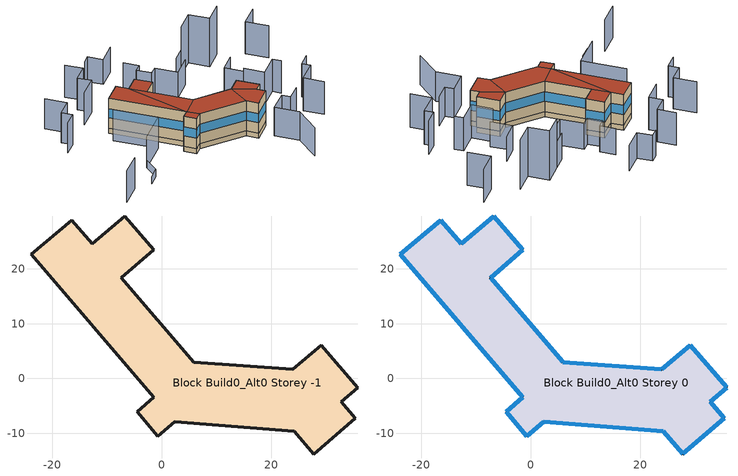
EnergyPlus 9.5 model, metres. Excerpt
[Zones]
Block Build0_Alt0 Storey -1
 floor ground (Project Basement Floor): 29.2,6.09 35.84,-1.67 32.81,-4.27 35.41,-7.31 27.81,-13.81 24.23,-9.63 2.38,-7.93 -0.66,-10.53 -4.48,-6.07 -1.44,-3.47 -23.8,22.69 -16.38,28.88 -12.66,24.54 -6.71,29.65 -1.41,23.47 -7.31,18.38 5.9,2.99 23.92,1.62 z-2.5
 wall ground (Project Basement Wall): -1.41,23.47 -6.71,29.65 -12.66,24.54 -16.38,28.88 -23.8,22.69 -1.44,-3.47 -4.48,-6.07 -0.66,-10.53 2.38,-7.93 24.23,-9.63 27.81,-13.81 35.41,-7.31 32.81,-4.27 35.84,-1.67 29.2,6.09 23.92,1.62 5.9,2.99 -7.31,18.38 -1.41,23.47 z-2.5:0
Block Build0_Alt0 Storey 0
 floor to Block Build0_Alt0 Storey -1 (Project Heated1rstFloor): 29.2,6.09 35.84,-1.67 32.81,-4.27 35.41,-7.31 27.81,-13.81 24.23,-9.63 2.38,-7.93 -0.66,-10.53 -4.48,-6.07 -1.44,-3.47 -23.8,22.69 -16.38,28.88 -12.66,24.54 -6.71,29.65 -1.41,23.47 -7.31,18.38 5.9,2.99 23.92,1.62 z0
 wall outside (Project Wall): -1.41,23.47 -6.71,29.65 -12.66,24.54 -16.38,28.88 -23.8,22.69 -1.44,-3.47 -4.48,-6.07 -0.66,-10.53 2.38,-7.93 24.23,-9.63 27.81,-13.81 35.41,-7.31 32.81,-4.27 35.84,-1.67 29.2,6.09 23.92,1.62 5.9,2.99 -7.31,18.38 -1.41,23.47 z0:15
 window (Project External Window): -6.71,29.65 -12.65,24.55 / -12.66,24.55 -16.38,28.88 / -16.38,28.88 -23.8,22.7 / -23.79,22.68 -1.45,-3.46 / -1.44,-3.47 -4.48,-6.07 / -4.48,-6.07 -0.66,-10.53 / -0.66,-10.53 2.38,-7.93 / 2.39,-7.93 24.22,-9.63 / 24.23,-9.63 27.81,-13.81 / 27.81,-13.8 35.4,-7.31 / 35.4,-7.3 32.81,-4.27 / 32.81,-4.27 35.84,-1.67 / 35.84,-1.66 29.21,6.09 / 29.2,6.09 23.93,1.63 / 23.91,1.63 5.91,2.99 / 5.89,3 -7.3,18.38 / -7.31,18.39 -1.42,23.47 / -1.42,23.47 -6.7,29.65 z5.25:9.75
 roof outside (Project Flat Roof): 5.9,2.99 -7.31,18.38 -12.66,24.54 -1.44,-3.47 z15; 2.38,-7.93 -1.44,-3.47 -4.48,-6.07 -0.66,-10.53 z15; 35.84,-1.67 29.2,6.09 23.92,1.62 32.81,-4.27 z15; -1.44,-3.47 -12.66,24.54 -16.38,28.88 -23.8,22.69 z15; -1.41,23.47 -6.71,29.65 -12.66,24.54 -7.31,18.38 z15; 35.41,-7.31 32.81,-4.27 23.92,1.62 24.23,-9.63 27.81,-13.81 z15; 24.23,-9.63 23.92,1.62 5.9,2.99 -1.44,-3.47 2.38,-7.93 z15
shading: -15.36,55.54 -12.34,58.16 / -12.34,58.16 -7.76,52.87 / -7.76,52.87 -0.15,59.41 z0:12.4; -1.97,46.05 2.59,40.72 / 18.79,37.39 24.07,41.94 / 2.59,40.72 -0.46,38.12 / -0.46,38.12 3.89,33.04 / 3.89,33.04 6.96,35.66 / 6.96,35.66 13.78,27.78 / 13.78,27.78 21.41,34.36 z0:12.6; 35.81,11.02 41.93,3.96 / 41.93,3.96 49.84,10.72 / 49.84,10.72 52.4,7.64 / 63.31,48.16 55.64,41.6 / 55.64,41.6 62.34,33.82 z0:16.1; 38.96,26.78 32.37,21.11 / 32.37,21.11 38.84,13.64 z0:12; 63.31,5.27 58.22,0.93 / 58.22,0.93 60.82,-2.11 / 60.82,-2.11 52.91,-8.86 / 52.91,-8.86 59.09,-16.01 z0:16.4; -31.33,-23.79 -26.92,-20.01 / -26.92,-20.01 -26.34,-11.88 z0:3.7; 48.26,-10.79 42.56,-15.66 / 42.56,-15.66 39.96,-12.62 / 39.96,-12.62 32.36,-19.13 / 32.36,-19.13 39.61,-27.6 / 39.61,-27.6 38.57,-41.45 z0:14.2; 24.07,41.94 31.46,48.32 / 31.46,48.32 37.62,41.19 / 37.62,41.19 45.26,47.77 z0:24.1; -48.54,15.45 -43.46,19.8 / -43.46,19.8 -46.65,23.5 / -46.65,23.5 -40.46,28.79 / -40.46,28.79 -47.02,36.45 z0:15; -26.34,-11.88 -14.43,-1.64 / -14.43,-1.64 -27.31,13.42 / -47.6,-30.28 -39.35,-23.2 z0:15.5; -31.02,30.44 -23.34,37.02 / -23.34,37.02 -27.42,41.76 / -27.42,41.76 -21.46,46.9 / -21.46,46.9 -26.71,53.02 z0:15.9
[Building]
None: North Axis=0; Terrain=Suburbs; Loads Convergence Tolerance Value=0.04; Temperature Convergence Tolerance Value=0.4; Solar Distribution=FullExterior; Maximum Number of Warmup Days=25; Minimum Number of Warmup Days=6
[Site:Location]
WeatherData/USA_CA_San.Francisco.Intl.AP.724940_TMY3.epw: Latitude=37.62; Longitude=-122.4; Time Zone=-8; Elevation=2
[SizingPeriod:DesignDay] Day of Month=21; Humidity Condition Type=Wetbulb; Barometric Pressure=100594; Rain Indicator=No; Snow Indicator=No; Daylight Saving Time Indicator=No; Solar Model Indicator=ASHRAEClearSky
Name | Month | Day Type | Maximum DryBulb Temperature | Daily DryBulb Temperature Range | Wetbulb or DewPoint at Maximum DryBulb | Wind Speed | Wind Direction | Sky Clearness
DENVER_STAPLETON Ann Htg 99.6% Condns DB | 12 | WinterDesignDay | -20 | 0 | -20 | 2.3 | 180 | 0
DENVER_STAPLETON Ann Clg .4% Condns DB=>MWB | 7 | SummerDesignDay | 34.1 | 15.2 | 15.8 | 4 | 120 | 1
[SITE:GROUNDTEMPERATURE:BUILDINGSURFACE]
15, 15, 15, 15, 15, 15, 15, 15, 15, 15, 15, 15
[MATERIAL] Roughness=Rough; Thermal Absorptance=0.9; Solar Absorptance=0.7; Visible Absorptance=0.7
Name | Thickness | Conductivity | Density | Specific Heat
Basement Floor; Heated1rstFloor Inertia | 0.1 | 0.9 | 2300 | 1000
Heated1rstFloor Insulation | 0.15 | 0.035 | 150 | 1000
Roof Insulation | 0.3 | 0.03 | 150 | 1000
Wall Inertia | 0.2 | 0.9 | 2300 | 1000
Wall Insulation | 0.2 | 0.03 | 150 | 1000
HeatedZoneIntMass; NonHeatedZoneIntMass | 0.1 | 0.3 | 600 | 1400
[WINDOWMATERIAL:SIMPLEGLAZINGSYSTEM]
Window: UFactor=1.9; Solar Heat Gain Coefficient=0.7; Visible Transmittance=0.8
[CONSTRUCTION]
Project Wall: Wall Inertia, Wall Insulation
Project Basement Wall: Wall Inertia
Project Basement Floor: Basement Floor
Project Flat Roof: Roof Insulation
Project External Window: Window
Project Heated1rstFloor: Heated1rstFloor Inertia, Heated1rstFloor Insulation
HeatedZoneIntMassObj: HeatedZoneIntMass
NonHeatedZoneIntMassObj: NonHeatedZoneIntMass
[ZONE] Type=1; Multiplier=1; Ceiling Height=autocalculate; Volume=autocalculate; Floor Area=autocalculate; Part of Total Floor Area=Yes
Block Build0_Alt0 Storey -1; Block Build0_Alt0 Storey 0
[INTERNALMASS]
Name | Construction | Zone or ZoneList | Surface Area
Block Build0_Alt0 Storey -1IntMass | NonHeatedZoneIntMassObj | Block Build0_Alt0 Storey -1 | 1651
Block Build0_Alt0 Storey 0IntMass | HeatedZoneIntMassObj | Block Build0_Alt0 Storey 0 | 8254
[ELECTRICEQUIPMENT]
Block Build0_Alt0 Storey 0Load: Zone or ZoneList=Block Build0_Alt0 Storey 0; Schedule=LoadSchedule; Design Level Calculation Method=Watts/Area; Watts per Zone Floor Area=0.05; Fraction Latent=0; Fraction Radiant=0; Fraction Lost=0; EndUse Subcategory=General
[ZONEINFILTRATION:DESIGNFLOWRATE]
Block Build0_Alt0 Storey -1Leak: Zone or ZoneList=Block Build0_Alt0 Storey -1; Schedule=AlwaysON; Design Flow Rate Calculation Method=AirChanges/Hour; Air Changes per Hour=1; Constant Term Coefficient=1; Temperature Term Coefficient=0; Velocity Term Coefficient=0; Velocity Squared Term Coefficient=0
[ZONEINFILTRATION:FLOWCOEFFICIENT]
Block Build0_Alt0 Storey 0Leak: Zone=Block Build0_Alt0 Storey 0; Schedule=AlwaysON; Flow Coefficient=0.268636; Stack Coefficient=0.107; Pressure Exponent=0.667; Wind Coefficient=0.167; Shelter Factor=0.61
[ZONEVENTILATION:DESIGNFLOWRATE]
Block Build0_Alt0 Storey 0FreeCool: Zone or ZoneList=Block Build0_Alt0 Storey 0; Schedule=AlwaysON; Design Flow Rate Calculation Method=AirChanges/Hour; Air Changes per Hour=4; Ventilation Type=Natural; Fan Pressure Rise=0; Fan Total Efficiency=1; Constant Term Coefficient=1; Temperature Term Coefficient=0; Velocity Term Coefficient=0; Velocity Squared Term Coefficient=0; Minimum Indoor Temperature=26; Maximum Indoor Temperature=100; Delta Temperature=1; Minimum Outdoor Temperature=-100; Maximum Outdoor Temperature=100; Maximum Wind Speed=40
[HVACTEMPLATE:THERMOSTAT]
ResidZone: Constant Heating Setpoint=21; Constant Cooling Setpoint=50
[HVACTEMPLATE:ZONE:IDEALLOADSAIRSYSTEM]
Block Build0_Alt0 Storey 0: Template Thermostat=ResidZone; Maximum Heating Supply Air Temperature=50; Minimum Cooling Supply Air Temperature=13; Maximum Heating Supply Air Humidity Ratio=0.0156; Minimum Cooling Supply Air Humidity Ratio=0.0077; Heating Limit=NoLimit; Maximum Sensible Heating Capacity=103176; Cooling Limit=NoLimit; Dehumidification Control Type=ConstantSensibleHeatRatio; Cooling Sensible Heat Ratio=0.7; Dehumidification Setpoint=60; Humidification Control Type=None; Humidification Setpoint=30; Outdoor Air Method=Flow/Area; Outdoor Air Flow Rate per Person=0.007; Outdoor Air Flow Rate per Zone Floor Area=0.00175; Outdoor Air Flow Rate per Zone=0; Demand Controlled Ventilation Type=None; Outdoor Air Economizer Type=NoEconomizer; Heat Recovery Type=Sensible; Sensible Heat Recovery Effectiveness=0.65; Latent Heat Recovery Effectiveness=0
[ENERGYMANAGEMENTSYSTEM:SENSOR]
Name | OutputVariable or OutputMeter Index Key | OutputVariable or OutputMeter
T0 | Block Build0_Alt0 Storey 0 | Zone Mean Air Temperature
Pow0 | Block Build0_Alt0 Storey 0 IDEAL LOADS AIR SYSTEM | Zone Ideal Loads Supply Air Total Heating Rate
DHWPow | DHW | Water Use Equipment Heating Rate
[ENERGYMANAGEMENTSYSTEM:PROGRAMCALLINGMANAGER]
Average Building Temperature: EndOfZoneTimestepBeforeZoneReporting; AverageZoneTemps
Compute Total Building Heat Pow: EndOfZoneTimestepBeforeZoneReporting; TotZonePow
Compute Total DHW Heat Pow: EndOfZoneTimestepBeforeZoneReporting; prgmDHWPow
[ENERGYMANAGEMENTSYSTEM:PROGRAM]
AverageZoneTemps: SET SumNumerator = T0*Vol0; SET SumDenominator  = Vol0; SET AverageBuildingTemp  = SumNumerator / SumDenominator
TotZonePow: SET TotBuildPow = Pow0
prgmDHWPow: SET TotDHWPow = DHWPow
[ENERGYMANAGEMENTSYSTEM:GLOBALVARIABLE]
AverageBuildingTemp
TotBuildPow
TotDHWPow
[ENERGYMANAGEMENTSYSTEM:OUTPUTVARIABLE] Type of Data in Variable=Averaged; Update Frequency=ZoneTimeStep
Name | EMS Variable
Mean Heated Zones Air Temperature | AverageBuildingTemp
Total Building Heating Power | TotBuildPow
Total DHW Heating Power | TotDHWPow
[ENERGYMANAGEMENTSYSTEM:INTERNALVARIABLE]
Vol0: Internal Data Index Key=Block Build0_Alt0 Storey 0; Internal Data Type=Zone Air Volume
[WATERUSE:EQUIPMENT]
DHW: EndUse Subcategory=General; Peak Flow Rate=1.15239e-08; Flow Rate Fraction Schedule=WaterTaps; Target Temperature Schedule=TargetWaterTemp; Hot Water Supply Temperature Schedule=HotWaterTemp; Cold Water Supply Temperature Schedule=ColdWaterTemp
[SCHEDULE:COMPACT]
AlwaysON: Through: 12/31, For: AllDays, Until: 24:00, 1
HotWaterTemp: Through: 12/31, For: AllDays, Until: 24:00, 55
TargetWaterTemp: Through: 12/31, For: AllDays, Until: 24:00, 37
[SCHEDULE:FILE] Column Number=1; Rows to Skip at Top=0; Number of Hours of Data=8760; Column Separator=Comma; Interpolate to Timestep=No
Name | File
LoadSchedule | /Users/alizad/PycharmProjects/mubes-ubem/examples/ForTest/InputFiles/Building31_winter.txt
Watertaps | /Users/alizad/PycharmProjects/mubes-ubem/examples/ForTest/InputFiles/domestic_hot_water_40_apartments.txt
ColdWaterTemp | /Users/alizad/PycharmProjects/mubes-ubem/examples/ForTest/InputFiles/cold_water_temperature_stockholm.txt
